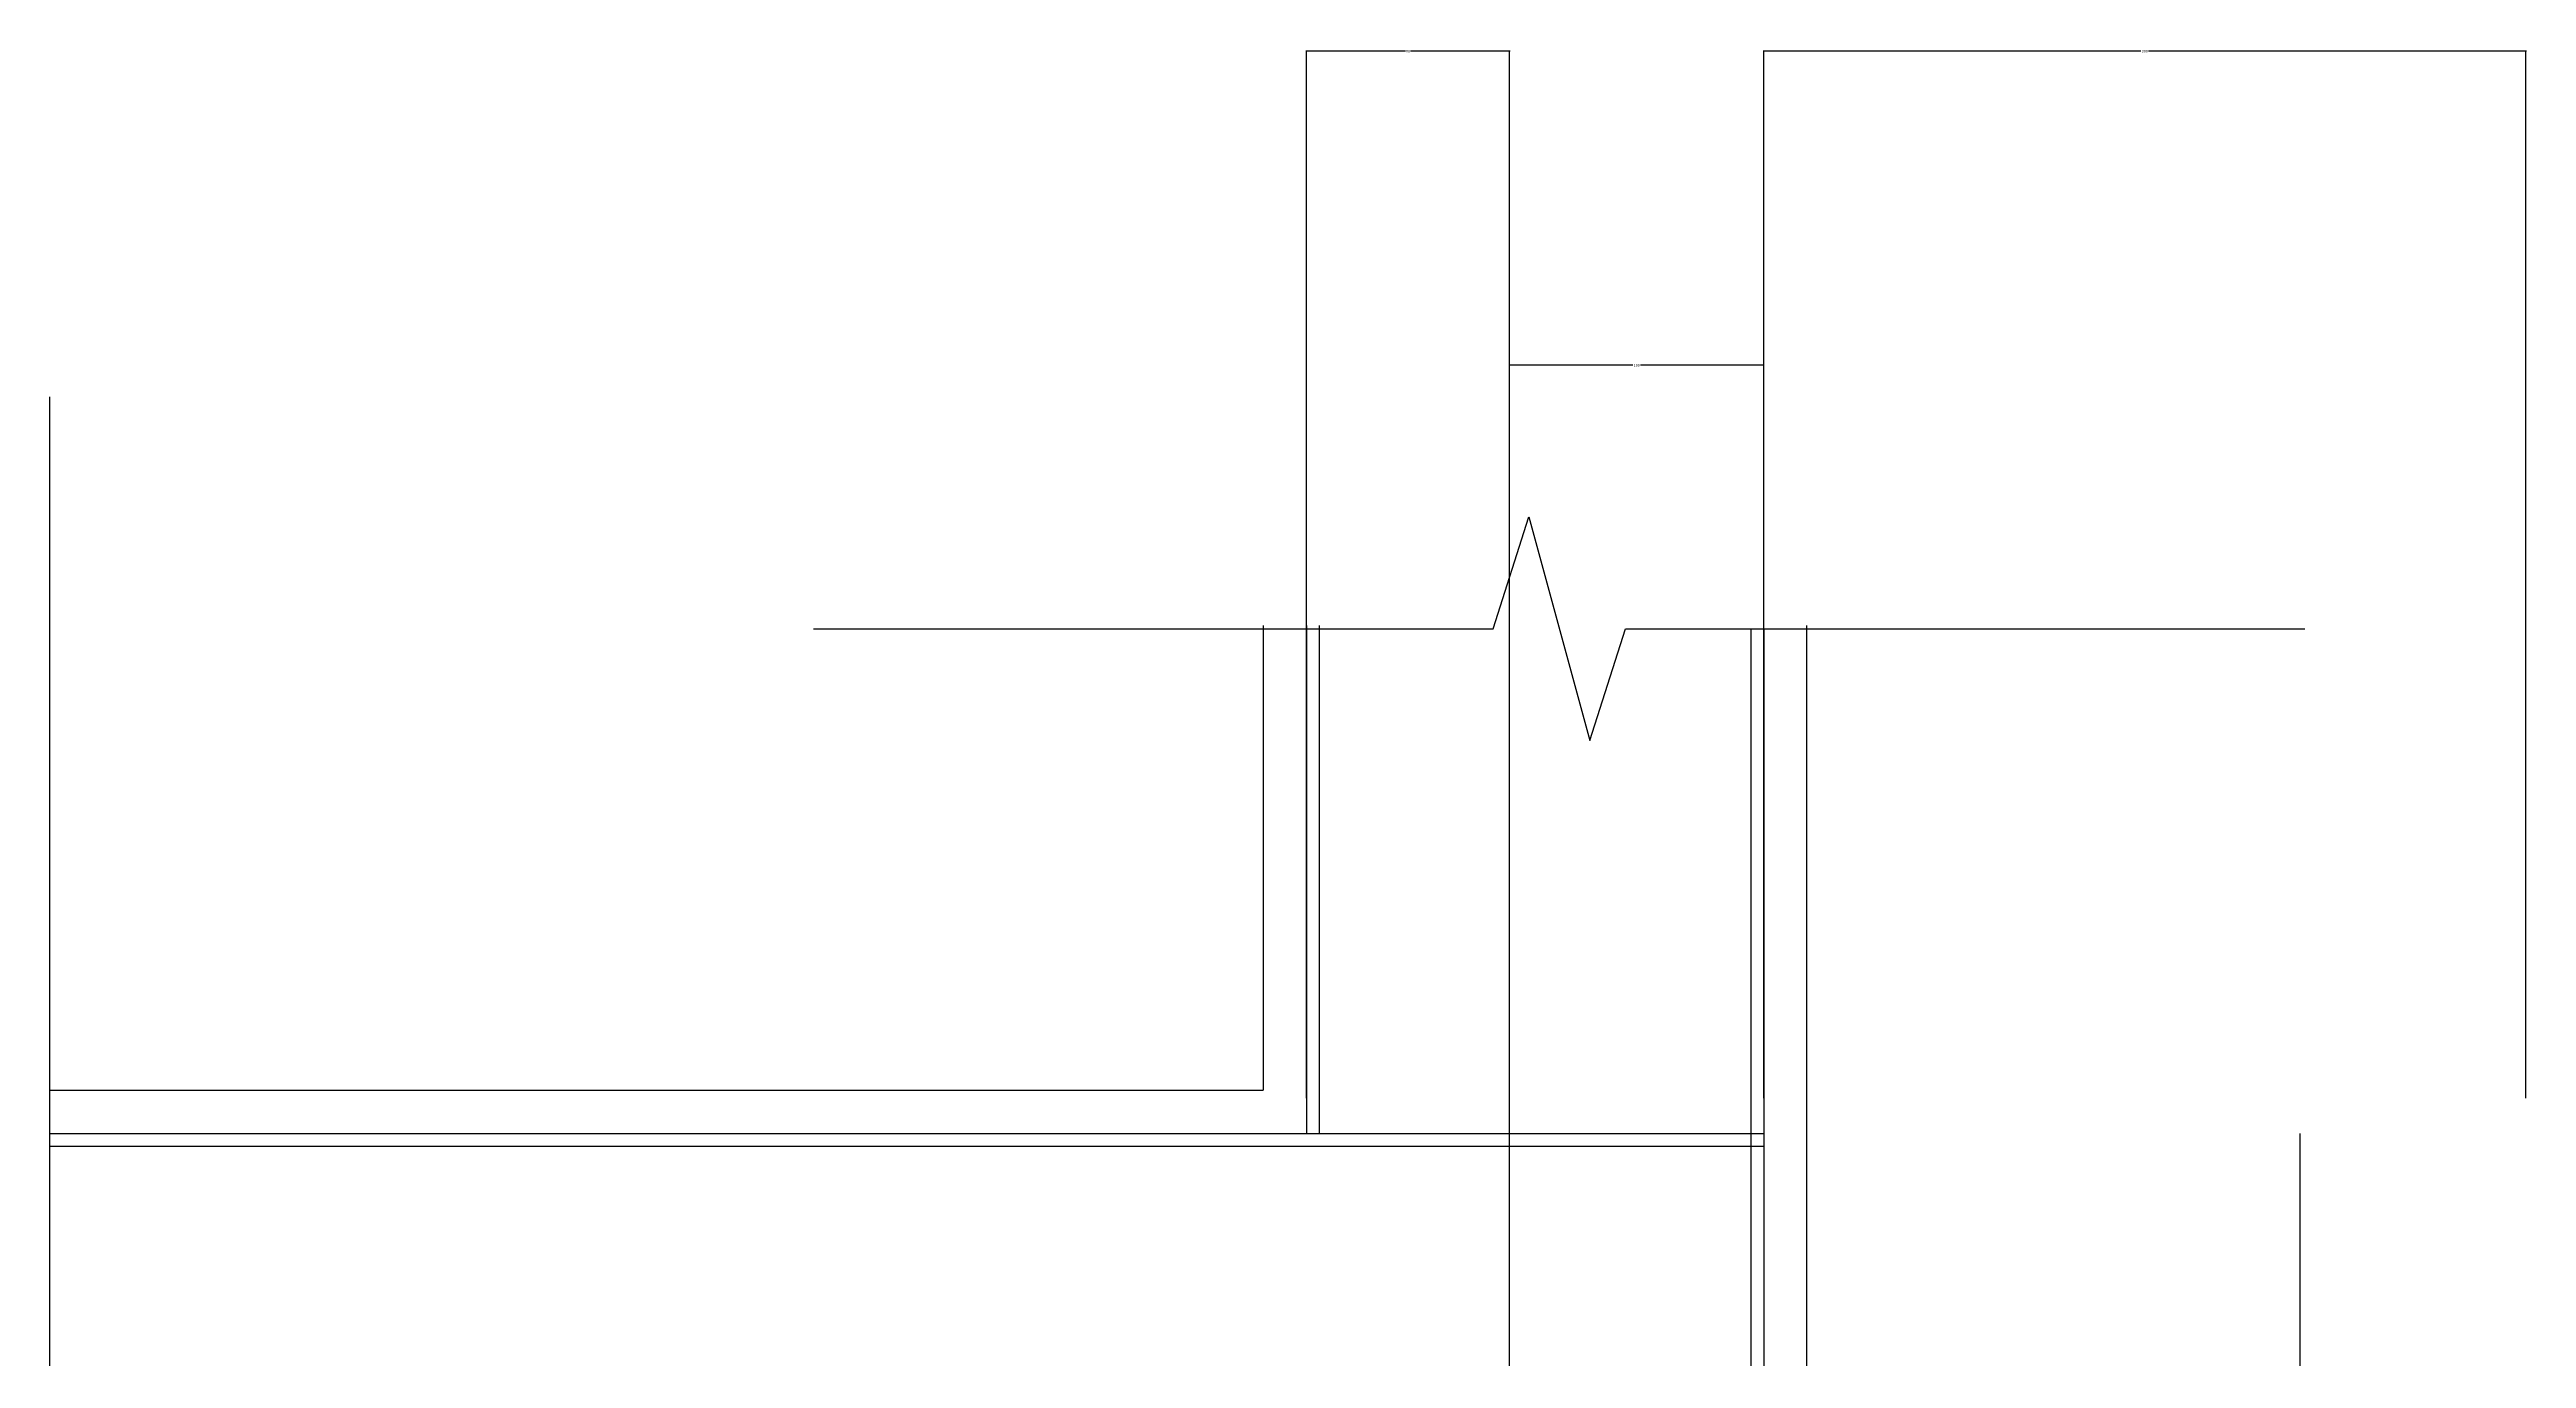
# Model space of a CAD drawing. Header units: metres. Extents: x 2111 to 6674, y -3242 to 1303.
# Drawn here: x 2155 to 3130, y 561 to 1077 of the extents above; entities that cross this region are included whole.
import ezdxf

# ---------------------------------------------------------------- set-up
doc = ezdxf.new("R2010")
doc.units = ezdxf.units.M
for name, color, linetype in [('LM', 141, 'Continuous'), ('OTHER', 7, 'Continuous'), ('PUB_DIM', 3, 'Continuous'), ('PUB_WALL', 7, 'Continuous'), ('S_DOTE', 1, 'Continuous'), ('S_WALL', 7, 'Continuous')]:
    doc.layers.add(name, color=color, linetype=linetype)
doc.dimstyles.get("Standard").update_dxf_attribs({"dimtxt": 2.5, "dimasz": 2.5, "dimexe": 1.25, "dimexo": 0.625, "dimtad": 1, "dimcen": 2.5, "dimazin": 3, "dimtfac": 1, "dimtmove": 0, "dimatfit": 3})

# ---------------------------------------------------------------- blocks, each defined once
blk = doc.blocks.new('*D3')
for p, q in [((2978.5, 1076.18), (2829.75, 1076.18)), ((2830, 663.83), (2830, 1076.18)), ((3130.25, 1076.18), (2981.5, 1076.18)), ((3130, 663.83), (3130, 1076.18))]:
    blk.add_line(p, q)
at = {"layer": 'Defpoints'}
for p in [(3130, 1076.18), (2830, 663.83), (3130, 663.83)]:
    blk.add_point(p, dxfattribs=at)
at = {"layer": 'PUB_DIM', "insert": (2980, 1076.18), "char_height": 1, "attachment_point": 5}
blk.add_mtext('300', dxfattribs=at)
blk = doc.blocks.new('*D4')
for p, q in [((2778.5, 952.47), (2729.75, 952.47)), ((2730, 663.83), (2730, 952.47)), ((2830.25, 952.47), (2781.5, 952.47)), ((2830, 663.83), (2830, 952.47))]:
    blk.add_line(p, q)
at = {"layer": 'Defpoints'}
for p in [(2830, 952.47), (2730, 663.83), (2830, 663.83)]:
    blk.add_point(p, dxfattribs=at)
at = {"layer": 'PUB_DIM', "insert": (2780, 952.47), "char_height": 1, "attachment_point": 5}
blk.add_mtext('100', dxfattribs=at)
blk = doc.blocks.new('*D5')
for p, q in [((2689, 1076.18), (2649.75, 1076.18)), ((2650, 663.83), (2650, 1076.18)), ((2730.25, 1076.18), (2691, 1076.18)), ((2730, 663.83), (2730, 1076.18))]:
    blk.add_line(p, q)
at = {"layer": 'Defpoints'}
for p in [(2730, 1076.18), (2650, 663.83), (2730, 663.83)]:
    blk.add_point(p, dxfattribs=at)
at = {"layer": 'PUB_DIM', "insert": (2690, 1076.18), "char_height": 1, "attachment_point": 5}
blk.add_mtext('80', dxfattribs=at)
blk = doc.blocks.new('*D18')
for p, q in [((3041.07, 650), (3041.07, 350)), ((3040.82, 350), (3040.57, 350)), ((3041.07, 50), (3041.07, 350)), ((3041.07, 350), (3041.07, 350)), ((3041.32, 350), (3041.57, 350))]:
    blk.add_line(p, q)
at = {"layer": 'Defpoints'}
for p in [(3041.07, 650), (3041.07, 350), (3041.07, 50)]:
    blk.add_point(p, dxfattribs=at)
at = {"layer": 'PUB_DIM', "insert": (3041.07, 351.125), "char_height": 1, "attachment_point": 5}
blk.add_mtext('500', dxfattribs=at)

msp = doc.modelspace()

# ---------------------------------------------------------------- hatches: boundary and pattern name
at = {"layer": 'LM'}
h = msp.add_hatch(dxfattribs=at)
h.set_pattern_fill('ANSI31', scale=400)
h.paths.add_polyline_path([(2658, 642), (2822, 642), (2822, 848.76), (2775.55, 848.76), (2761.55, 804.76), (2737.55, 892.76), (2723.55, 848.76), (2658, 848.76)])

# ---------------------------------------------------------------- linework, layer by layer
for p, q in [((2633, 850), (2633, 667)), ((2847, 67), (2847, 850)), ((2155.27, 667), (2633, 667))]:
    msp.add_line(p, q, dxfattribs=at)
at = {"layer": 'OTHER'}
for p, q in [((2155.27, 940), (2155.27, -875.41)), ((2723.55, 848.76), (2737.55, 892.76)), ((2737.55, 892.76), (2761.55, 804.76)), ((2456.04, 848.76), (2723.55, 848.76)), ((2761.55, 804.76), (2775.55, 848.76)), ((2775.55, 848.76), (3043.07, 848.76))]:
    msp.add_line(p, q, dxfattribs=at)
at = {"layer": 'PUB_WALL'}
for points in [[(2825, 848.76), (2825, 45), (3125, 45), (3125, -45), (2655, -45), (2655, 555), (2155.27, 555)], [(2655, 850), (2655, 650)], [(2155.27, 645), (2830, 645)]]:
    msp.add_lwpolyline(points, dxfattribs=at)
at = {"layer": 'S_DOTE'}
msp.add_line((2730, -3020), (2730, 940), dxfattribs=at)
at = {"layer": 'S_WALL'}
for p, q in [((2650, 850), (2650, 650)), ((2830, 848.76), (2830, 50)), ((2155.27, 650), (2830, 650))]:
    msp.add_line(p, q, dxfattribs=at)

# ---------------------------------------------------------------- dimensions: what is measured, and where the dimension line sits
at = {"layer": 'PUB_DIM'}
for base, p1, p2, picture, middle in [((2730, 1076.18), (2730, 663.83), (2650, 663.83), '*D5', (2690, 1076.18)), ((3130, 1076.18), (3130, 663.83), (2830, 663.83), '*D3', (2980, 1076.18)), ((2830, 952.47), (2830, 663.83), (2730, 663.83), '*D4', (2780, 952.47))]:
    dim = msp.add_linear_dim(base=base, p1=p1, p2=p2, dimstyle='Standard', dxfattribs=at)
    dim.commit()
    dim.dimension.update_dxf_attribs({"geometry": picture, "text_midpoint": middle})
dim = msp.add_linear_dim(base=(3041.07, 350), p1=(3041.07, 50), p2=(3041.07, 650), text='500', dimstyle='Standard', dxfattribs=at)
dim.commit()
dim.dimension.update_dxf_attribs({"geometry": '*D18', "text_midpoint": (3041.07, 351.125)})

doc.saveas('drawing.dxf')
